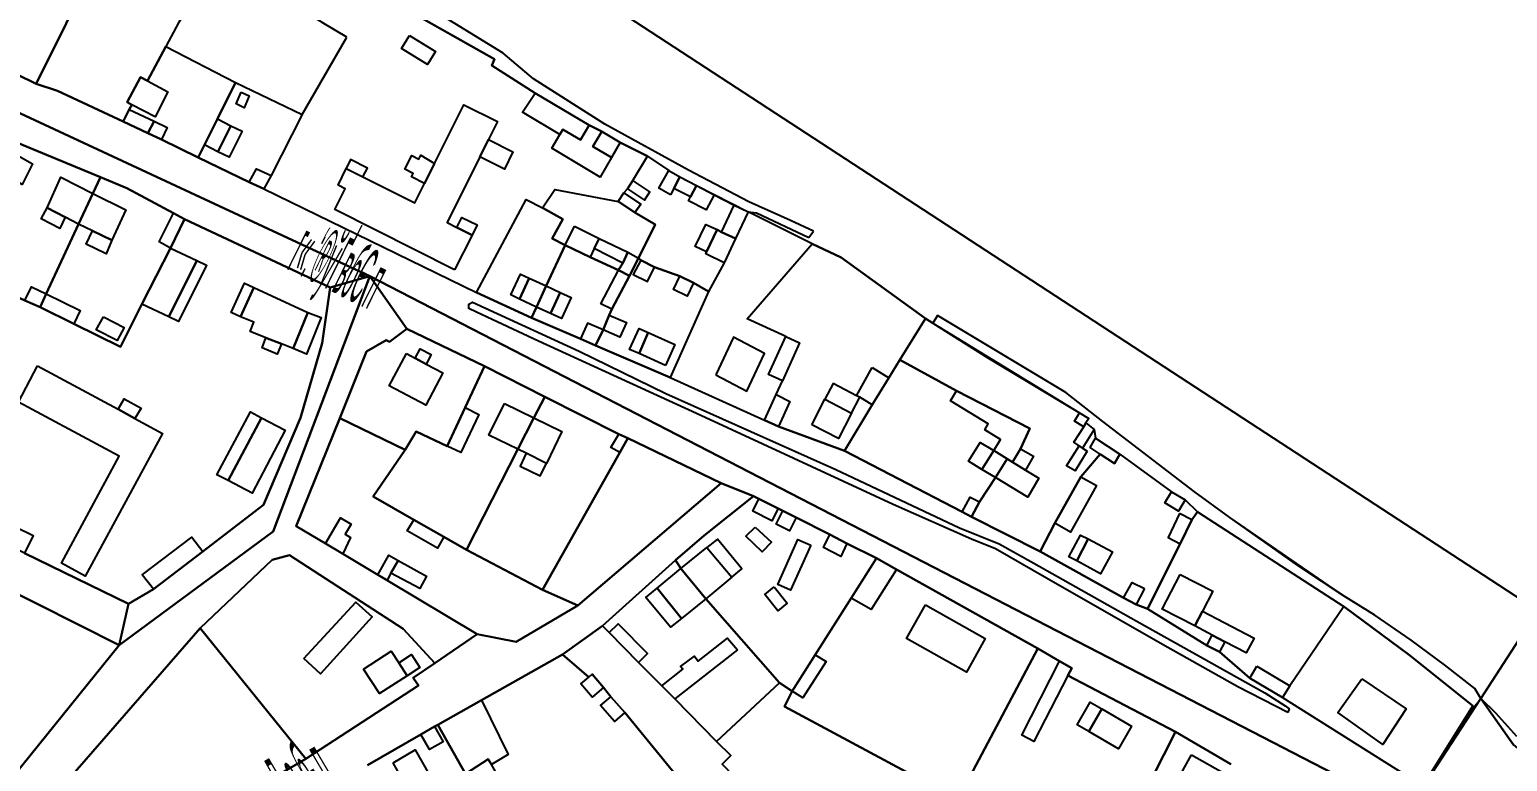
# Model space of a CAD drawing. Extents: x -0.0117 to 0.0179, y -0.0158 to 0.0121.
# Drawn here: x 0.003397 to 0.006922, y -0.001916 to -0.000169 of the extents above; entities that cross this region are included whole.
import ezdxf

# ---------------------------------------------------------------- set-up
doc = ezdxf.new("R2010")
doc.units = 0
doc.header["$MEASUREMENT"] = 0
doc.linetypes.add('DASHED', pattern=[0.75, 0.5, -0.25])
doc.linetypes.add('DOT', pattern=[1, 0, -1])
doc.layers.get('0').update_dxf_attribs({"linetype": 'CONTINUOUS'})

msp = doc.modelspace()

# ---------------------------------------------------------------- linework, layer by layer
at = {"color": 6, "linetype": 'DASHED'}
msp.add_lwpolyline([(-0.003943, 0.007065), (-0.003243, 0.004811), (-0.003352, 0.004702), (-0.00338, 0.004674), (-0.002416, 0.00374), (0.001068, 0.001797), (0.003394, 0.000796), (0.006995, -0.001555)], dxfattribs=at)
at = {"color": 7, "linetype": 'DOT'}
for points in [[(0.003394, 0.000796), (0.006995, -0.001555), (0.006859, -0.001765), (0.006845, -0.001741), (0.006772, -0.001685), (0.006693, -0.001626), (0.006606, -0.001566), (0.006533, -0.001521), (0.006425, -0.001449), (0.00626, -0.001333), (0.006175, -0.001271), (0.005957, -0.001104), (0.005869, -0.001035), (0.005563, -0.000851), (0.005552, -0.000869), (0.005534, -0.000858), (0.005333, -0.000713), (0.005264, -0.00068), (0.005111, -0.000604), (0.005131, -0.000606), (0.005256, -0.000665), (0.005267, -0.00065), (0.005212, -0.000624), (0.005113, -0.00058), (0.004969, -0.000504), (0.004769, -0.000394), (0.004599, -0.000286), (0.004527, -0.000225), (0.004331, -0.000105)], [(0.003385, -0.001418), (0.003633, -0.001539), (0.003611, -0.001638), (-0.000035, 0.0002)], [(-0.000035, 0.0002), (0.003611, -0.001638), (0.002995, -0.002398)], [(0.006683, -0.002035), (0.004209, -0.000757), (0.002697, -0.000054)], [(0.002697, -0.000054), (0.004209, -0.000757), (0.004114, -0.000784), (0.003767, -0.000621), (0.00374, -0.000607), (0.003629, -0.000547), (0.003566, -0.000521), (0.003321, -0.00042)], [(0.004218, -0.000076), (0.004506, -0.000239), (0.0045, -0.000254), (0.004603, -0.00032), (0.004732, -0.000397), (0.004762, -0.000412), (0.004806, -0.000438), (0.004871, -0.000471), (0.004922, -0.000505), (0.004948, -0.00052), (0.004988, -0.000541), (0.005111, -0.000604), (0.005131, -0.000606), (0.005256, -0.000665), (0.005267, -0.00065), (0.005212, -0.000624), (0.005113, -0.00058), (0.004969, -0.000504), (0.004769, -0.000394), (0.004599, -0.000286), (0.004527, -0.000225), (0.004331, -0.000105)], [(0.003193, -0.000191), (0.003413, -0.000298), (0.003464, -0.000315), (0.00362, -0.000388), (0.003679, -0.000416), (0.003712, -0.000431), (0.003799, -0.000474), (0.003921, -0.000533), (0.003956, -0.000549), (0.004463, -0.000796), (0.004594, -0.000857), (0.004711, -0.000907), (0.004747, -0.000923), (0.004925, -0.000999), (0.00515, -0.001101), (0.005184, -0.001116), (0.005341, -0.001174), (0.005622, -0.00132), (0.005644, -0.001332), (0.005808, -0.001414), (0.006007, -0.001525), (0.006037, -0.001541), (0.006064, -0.001551), (0.006205, -0.001639), (0.006236, -0.001654), (0.006308, -0.001717), (0.006386, -0.001763), (0.006721, -0.001974)], [(0.002995, -0.002398), (0.003611, -0.001638), (0.003978, -0.001367), (0.004209, -0.000757), (0.004297, -0.000883), (0.004256, -0.000914), (0.004248, -0.00091), (0.004201, -0.000937), (0.004137, -0.001096), (0.004033, -0.001354), (0.004103, -0.001395), (0.004144, -0.00142), (0.004228, -0.00147), (0.004249, -0.001483), (0.004465, -0.001612), (0.004364, -0.001681), (0.004288, -0.001599), (0.004017, -0.001423), (0.003976, -0.001434), (0.003804, -0.001597), (0.003404, -0.002057), (0.003399, -0.002064), (0.003344, -0.00213)], [(0.006263, -0.001922), (0.006131, -0.001845), (0.005874, -0.00171), (0.005883, -0.001693), (0.005854, -0.001676), (0.005802, -0.001646), (0.005465, -0.001457), (0.005417, -0.00143), (0.005347, -0.001395), (0.005306, -0.001374), (0.005226, -0.001333), (0.005194, -0.001317), (0.005183, -0.001312), (0.005137, -0.001289), (0.005124, -0.001282), (0.005047, -0.001251), (0.004824, -0.001144), (0.004803, -0.001134), (0.004626, -0.001045), (0.004482, -0.000972), (0.004297, -0.000883), (0.004209, -0.000757), (0.006683, -0.002035)], [(0.003892, -0.002005), (0.004056, -0.001909), (0.004325, -0.001734), (0.004312, -0.001716), (0.004364, -0.001681), (0.004465, -0.001612), (0.004558, -0.00163), (0.004705, -0.001543), (0.005047, -0.001251), (0.005124, -0.001282), (0.005006, -0.001376), (0.004938, -0.001435), (0.004764, -0.001592), (0.004668, -0.00166), (0.004475, -0.001769), (0.004371, -0.001828), (0.004363, -0.001832), (0.00433, -0.001851), (0.004203, -0.001924)], [(0.006937, -0.001876), (0.006859, -0.001765), (0.006995, -0.001555)], [(0.006945, -0.001856), (0.006895, -0.0018), (0.006859, -0.001765), (0.006995, -0.001555)], [(0.004938, -0.001947), (0.004817, -0.001799), (0.004784, -0.001761), (0.004766, -0.001739), (0.004739, -0.001707), (0.004731, -0.001714), (0.004668, -0.00166), (0.004764, -0.001592), (0.00478, -0.001608), (0.00485, -0.001679), (0.004905, -0.001735), (0.004936, -0.001766), (0.005036, -0.001868), (0.00507, -0.001901), (0.005049, -0.001922)]]:
    msp.add_lwpolyline(points, dxfattribs=at)
at = {"color": 7, "linetype": 'Continuous'}
for points in [[(0.00349, 0.000318), (0.003637, 0.000234), (0.003533, -0.000037), (0.003514, -0.000094), (0.003484, -0.000154), (0.003413, -0.000298), (0.003193, -0.000191), (0.003377, 0.000185), (0.00338, 0.000192), (0.003418, 0.000174), (0.003445, 0.000235)], [(0.00349, 0.000318), (0.003637, 0.000234), (0.003533, -0.000037), (0.003514, -0.000094), (0.003484, -0.000154), (0.003413, -0.000298), (0.003193, -0.000191), (0.003377, 0.000185), (0.00338, 0.000192), (0.003418, 0.000174), (0.003445, 0.000235)], [(0.00362, -0.000388), (0.003464, -0.000315), (0.003413, -0.000298), (0.003484, -0.000154), (0.003514, -0.000094), (0.003533, -0.000037), (0.003637, 0.000234), (0.003659, 0.000221), (0.003773, 0.000157), (0.003915, 0.00009), (0.003884, 0.000052), (0.003857, 0.00001), (0.003753, -0.000151), (0.003722, -0.000209), (0.003678, -0.000291), (0.003662, -0.000282), (0.00363, -0.000342), (0.003641, -0.000348), (0.003635, -0.000359)], [(0.00362, -0.000388), (0.003464, -0.000315), (0.003413, -0.000298), (0.003484, -0.000154), (0.003514, -0.000094), (0.003533, -0.000037), (0.003637, 0.000234), (0.003659, 0.000221), (0.003773, 0.000157), (0.003915, 0.00009), (0.003884, 0.000052), (0.003857, 0.00001), (0.003753, -0.000151), (0.003722, -0.000209), (0.003678, -0.000291), (0.003662, -0.000282), (0.00363, -0.000342), (0.003641, -0.000348), (0.003635, -0.000359)], [(0.004154, -0.000187), (0.004099, -0.000154), (0.004069, -0.000135), (0.004089, -0.000104), (0.004057, -0.000083), (0.004092, -0.000028), (0.003915, 0.00009), (0.003884, 0.000052), (0.003857, 0.00001), (0.003753, -0.000151), (0.003722, -0.000209), (0.003888, -0.000295), (0.004047, -0.000371)], [(0.004154, -0.000187), (0.004099, -0.000154), (0.004069, -0.000135), (0.004089, -0.000104), (0.004057, -0.000083), (0.004092, -0.000028), (0.003915, 0.00009), (0.003884, 0.000052), (0.003857, 0.00001), (0.003753, -0.000151), (0.003722, -0.000209), (0.003888, -0.000295), (0.004047, -0.000371)], [(0.00362, -0.000388), (0.003635, -0.000359), (0.003641, -0.000348), (0.00363, -0.000342), (0.003662, -0.000282), (0.003678, -0.000291), (0.003722, -0.000209), (0.003888, -0.000295), (0.003845, -0.000382), (0.003814, -0.000444), (0.003799, -0.000474), (0.003712, -0.000431), (0.003679, -0.000416)], [(0.00362, -0.000388), (0.003635, -0.000359), (0.003641, -0.000348), (0.00363, -0.000342), (0.003662, -0.000282), (0.003678, -0.000291), (0.003722, -0.000209), (0.003888, -0.000295), (0.003845, -0.000382), (0.003814, -0.000444), (0.003799, -0.000474), (0.003712, -0.000431), (0.003679, -0.000416)], [(0.004303, -0.000183), (0.004365, -0.000221), (0.004346, -0.000252), (0.004284, -0.000214)], [(0.00363, -0.000342), (0.003662, -0.000282), (0.003678, -0.000291), (0.003727, -0.000317), (0.003697, -0.000377), (0.003641, -0.000348)], [(0.003888, -0.000295), (0.004047, -0.000371), (0.003973, -0.000517), (0.003956, -0.000549), (0.003921, -0.000533), (0.003799, -0.000474), (0.003814, -0.000444), (0.003845, -0.000382)], [(0.003888, -0.000295), (0.004047, -0.000371), (0.003973, -0.000517), (0.003956, -0.000549), (0.003921, -0.000533), (0.003799, -0.000474), (0.003814, -0.000444), (0.003845, -0.000382)], [(0.003902, -0.000318), (0.003921, -0.000327), (0.003909, -0.000355), (0.00389, -0.000346)], [(0.004411, -0.000742), (0.004125, -0.000598), (0.00415, -0.000549), (0.004133, -0.00054), (0.004152, -0.0005), (0.004192, -0.00052), (0.004316, -0.000582), (0.004339, -0.000536), (0.004363, -0.000488), (0.004433, -0.000348), (0.004513, -0.000388), (0.004492, -0.000431), (0.004471, -0.000472), (0.004393, -0.000629), (0.004416, -0.000641), (0.004453, -0.000659)], [(0.004603, -0.00032), (0.004732, -0.000397), (0.004711, -0.000432), (0.004669, -0.000407), (0.004662, -0.000419), (0.004573, -0.000366)], [(0.003679, -0.000416), (0.00362, -0.000388), (0.003635, -0.000359), (0.003694, -0.000387)], [(0.003712, -0.000431), (0.003679, -0.000416), (0.003694, -0.000387), (0.003725, -0.000402)], [(0.003845, -0.000382), (0.003877, -0.000398), (0.003846, -0.00046), (0.003814, -0.000444)], [(0.003321, -0.00042), (0.003566, -0.000521), (0.003548, -0.00056), (0.003514, -0.000633), (0.003437, -0.000799), (0.003422, -0.000831), (0.003386, -0.000815), (0.003318, -0.000784), (0.003281, -0.000767), (0.003262, -0.000758), (0.003191, -0.000726), (0.003204, -0.000695), (0.003221, -0.000655), (0.00323, -0.000635), (0.003243, -0.000603)], [(0.003321, -0.00042), (0.003566, -0.000521), (0.003548, -0.00056), (0.003514, -0.000633), (0.003437, -0.000799), (0.003422, -0.000831), (0.003386, -0.000815), (0.003318, -0.000784), (0.003281, -0.000767), (0.003262, -0.000758), (0.003191, -0.000726), (0.003204, -0.000695), (0.003221, -0.000655), (0.00323, -0.000635), (0.003243, -0.000603)], [(0.003846, -0.00046), (0.003877, -0.000398), (0.003904, -0.000411), (0.003873, -0.000473)], [(0.004732, -0.000397), (0.004762, -0.000412), (0.004741, -0.000448), (0.004785, -0.000474), (0.004758, -0.000521), (0.004643, -0.000452), (0.004662, -0.000419), (0.004669, -0.000407), (0.004711, -0.000432)], [(0.004762, -0.000412), (0.004806, -0.000438), (0.004785, -0.000474), (0.004741, -0.000448)], [(0.004471, -0.000472), (0.004492, -0.000431), (0.00455, -0.00046), (0.00453, -0.000502)], [(0.003369, -0.000469), (0.003404, -0.000489), (0.003379, -0.000538), (0.003344, -0.000518)], [(0.004152, -0.0005), (0.004192, -0.00052), (0.004203, -0.000499), (0.004163, -0.000479)], [(0.004363, -0.000488), (0.004339, -0.000536), (0.004308, -0.00052), (0.004312, -0.000512), (0.004292, -0.000502), (0.004309, -0.000469), (0.004326, -0.000478), (0.00433, -0.000468)], [(0.005017, -0.000794), (0.004981, -0.000773), (0.004948, -0.000757), (0.004888, -0.000736), (0.004855, -0.000719), (0.00485, -0.000714), (0.004889, -0.000634), (0.004841, -0.000605), (0.004855, -0.000585), (0.004815, -0.000558), (0.004823, -0.000549), (0.004836, -0.000529), (0.004871, -0.000471), (0.004922, -0.000505), (0.004948, -0.00052), (0.004988, -0.000541), (0.00503, -0.000563), (0.005078, -0.000588), (0.005111, -0.000604), (0.005081, -0.000667), (0.005054, -0.000725)], [(0.005017, -0.000794), (0.004981, -0.000773), (0.004948, -0.000757), (0.004888, -0.000736), (0.004855, -0.000719), (0.00485, -0.000714), (0.004889, -0.000634), (0.004841, -0.000605), (0.004855, -0.000585), (0.004815, -0.000558), (0.004823, -0.000549), (0.004836, -0.000529), (0.004871, -0.000471), (0.004922, -0.000505), (0.004948, -0.00052), (0.004988, -0.000541), (0.00503, -0.000563), (0.005078, -0.000588), (0.005111, -0.000604), (0.005081, -0.000667), (0.005054, -0.000725)], [(0.003566, -0.000521), (0.003629, -0.000547), (0.00374, -0.000607), (0.003767, -0.000621), (0.003733, -0.00069), (0.003665, -0.000824), (0.003614, -0.000926), (0.003503, -0.000871), (0.003422, -0.000831), (0.003437, -0.000799), (0.003514, -0.000633), (0.003548, -0.00056)], [(0.003566, -0.000521), (0.003629, -0.000547), (0.00374, -0.000607), (0.003767, -0.000621), (0.003733, -0.00069), (0.003665, -0.000824), (0.003614, -0.000926), (0.003503, -0.000871), (0.003422, -0.000831), (0.003437, -0.000799), (0.003514, -0.000633), (0.003548, -0.00056)], [(0.003548, -0.00056), (0.003514, -0.000633), (0.003482, -0.000616), (0.003439, -0.000594), (0.003472, -0.000521)], [(0.003973, -0.000517), (0.003956, -0.000549), (0.003921, -0.000533), (0.003938, -0.000501)], [(0.004926, -0.000563), (0.004898, -0.000547), (0.004922, -0.000505), (0.004948, -0.00052), (0.004934, -0.000548)], [(0.004988, -0.000541), (0.004974, -0.000568), (0.004934, -0.000548), (0.004948, -0.00052)], [(0.003514, -0.000633), (0.003548, -0.00056), (0.003627, -0.000599), (0.003593, -0.000671), (0.003547, -0.000649)], [(0.004734, -0.000712), (0.004675, -0.000683), (0.004644, -0.000667), (0.004669, -0.000621), (0.004621, -0.000594), (0.00465, -0.00055), (0.004801, -0.000579), (0.004815, -0.000558), (0.004855, -0.000585), (0.004841, -0.000605), (0.004889, -0.000634), (0.00485, -0.000714), (0.004828, -0.000756), (0.004802, -0.000743)], [(0.004734, -0.000712), (0.004675, -0.000683), (0.004644, -0.000667), (0.004669, -0.000621), (0.004621, -0.000594), (0.00465, -0.00055), (0.004801, -0.000579), (0.004815, -0.000558), (0.004855, -0.000585), (0.004841, -0.000605), (0.004889, -0.000634), (0.00485, -0.000714), (0.004828, -0.000756), (0.004802, -0.000743)], [(0.004815, -0.000558), (0.004855, -0.000585), (0.004841, -0.000605), (0.004801, -0.000579)], [(0.004823, -0.000549), (0.004864, -0.000576), (0.004877, -0.000556), (0.004836, -0.000529)], [(0.004988, -0.000541), (0.00503, -0.000563), (0.005011, -0.000599), (0.004969, -0.000577), (0.004974, -0.000568)], [(0.003439, -0.000594), (0.003482, -0.000616), (0.003469, -0.000643), (0.003425, -0.00062)], [(0.004463, -0.000796), (0.004582, -0.000574), (0.004621, -0.000594), (0.004669, -0.000621), (0.004644, -0.000667), (0.004675, -0.000683), (0.004629, -0.00078), (0.004606, -0.000831), (0.004594, -0.000857)], [(0.004463, -0.000796), (0.004582, -0.000574), (0.004621, -0.000594), (0.004669, -0.000621), (0.004644, -0.000667), (0.004675, -0.000683), (0.004629, -0.00078), (0.004606, -0.000831), (0.004594, -0.000857)], [(0.005081, -0.000667), (0.005048, -0.000652), (0.005078, -0.000588), (0.005111, -0.000604)], [(0.003767, -0.000621), (0.004114, -0.000784), (0.004095, -0.000917), (0.004043, -0.001095), (0.003955, -0.001303), (0.00381, -0.001414), (0.003693, -0.001504), (0.003633, -0.001539), (0.003385, -0.001418), (0.003162, -0.001308), (0.00283, -0.001145), (0.002925, -0.000953), (0.003002, -0.000796), (0.003065, -0.000667), (0.003191, -0.000726), (0.003262, -0.000758), (0.003281, -0.000767), (0.003318, -0.000784), (0.003386, -0.000815), (0.003422, -0.000831), (0.003503, -0.000871), (0.003614, -0.000926), (0.003665, -0.000824), (0.003733, -0.00069)], [(0.003767, -0.000621), (0.004114, -0.000784), (0.004095, -0.000917), (0.004043, -0.001095), (0.003955, -0.001303), (0.00381, -0.001414), (0.003693, -0.001504), (0.003633, -0.001539), (0.003385, -0.001418), (0.003162, -0.001308), (0.00283, -0.001145), (0.002925, -0.000953), (0.003002, -0.000796), (0.003065, -0.000667), (0.003191, -0.000726), (0.003262, -0.000758), (0.003281, -0.000767), (0.003318, -0.000784), (0.003386, -0.000815), (0.003422, -0.000831), (0.003503, -0.000871), (0.003614, -0.000926), (0.003665, -0.000824), (0.003733, -0.00069)], [(0.00374, -0.000607), (0.003767, -0.000621), (0.003733, -0.00069), (0.003706, -0.000675)], [(0.004453, -0.000659), (0.004416, -0.000641), (0.004428, -0.000617), (0.004465, -0.000635)], [(0.004925, -0.000999), (0.00515, -0.001101), (0.005178, -0.00104), (0.005193, -0.001007), (0.00516, -0.000992), (0.005201, -0.000901), (0.005109, -0.000859), (0.005264, -0.00068), (0.005111, -0.000604), (0.005081, -0.000667), (0.005054, -0.000725), (0.005017, -0.000794)], [(0.004925, -0.000999), (0.00515, -0.001101), (0.005178, -0.00104), (0.005193, -0.001007), (0.00516, -0.000992), (0.005201, -0.000901), (0.005109, -0.000859), (0.005264, -0.00068), (0.005111, -0.000604), (0.005081, -0.000667), (0.005054, -0.000725), (0.005017, -0.000794)], [(0.005037, -0.000646), (0.005012, -0.000699), (0.004985, -0.000686), (0.00501, -0.000634)], [(0.003547, -0.000649), (0.003593, -0.000671), (0.00358, -0.000704), (0.003532, -0.000681)], [(0.004697, -0.000638), (0.004756, -0.000667), (0.004744, -0.000691), (0.004734, -0.000712), (0.004675, -0.000683)], [(0.004756, -0.000667), (0.004824, -0.0007), (0.004812, -0.000726), (0.004744, -0.000691)], [(0.005081, -0.000667), (0.005054, -0.000725), (0.00501, -0.000704), (0.005012, -0.000699), (0.005037, -0.000646), (0.005048, -0.000652)], [(0.003665, -0.000824), (0.003733, -0.00069), (0.003796, -0.00072), (0.003729, -0.000854)], [(0.004675, -0.000683), (0.004734, -0.000712), (0.004802, -0.000743), (0.004828, -0.000756), (0.004786, -0.000836), (0.00478, -0.00085), (0.004765, -0.000885), (0.004747, -0.000923), (0.004711, -0.000907), (0.004594, -0.000857), (0.004606, -0.000831), (0.004629, -0.00078)], [(0.004675, -0.000683), (0.004734, -0.000712), (0.004802, -0.000743), (0.004828, -0.000756), (0.004786, -0.000836), (0.00478, -0.00085), (0.004765, -0.000885), (0.004747, -0.000923), (0.004711, -0.000907), (0.004594, -0.000857), (0.004606, -0.000831), (0.004629, -0.00078)], [(0.004824, -0.0007), (0.00485, -0.000714), (0.004828, -0.000756), (0.004802, -0.000743), (0.004812, -0.000726)], [(0.005341, -0.001174), (0.005184, -0.001116), (0.00515, -0.001101), (0.005178, -0.00104), (0.005193, -0.001007), (0.00516, -0.000992), (0.005201, -0.000901), (0.005109, -0.000859), (0.005264, -0.00068), (0.005333, -0.000713), (0.005534, -0.000858), (0.005473, -0.000957), (0.005447, -0.001), (0.005407, -0.001064)], [(0.005341, -0.001174), (0.005184, -0.001116), (0.00515, -0.001101), (0.005178, -0.00104), (0.005193, -0.001007), (0.00516, -0.000992), (0.005201, -0.000901), (0.005109, -0.000859), (0.005264, -0.00068), (0.005333, -0.000713), (0.005534, -0.000858), (0.005473, -0.000957), (0.005447, -0.001), (0.005407, -0.001064)], [(0.003729, -0.000854), (0.003796, -0.00072), (0.003819, -0.000731), (0.003752, -0.000865)], [(0.00485, -0.000714), (0.004855, -0.000719), (0.004888, -0.000736), (0.004948, -0.000757), (0.004981, -0.000773), (0.005017, -0.000794), (0.004925, -0.000999), (0.004747, -0.000923), (0.004765, -0.000885), (0.00478, -0.00085), (0.004786, -0.000836), (0.004828, -0.000756)], [(0.00485, -0.000714), (0.004855, -0.000719), (0.004888, -0.000736), (0.004948, -0.000757), (0.004981, -0.000773), (0.005017, -0.000794), (0.004925, -0.000999), (0.004747, -0.000923), (0.004765, -0.000885), (0.00478, -0.00085), (0.004786, -0.000836), (0.004828, -0.000756)], [(0.004855, -0.000719), (0.004837, -0.000753), (0.004871, -0.00077), (0.004888, -0.000736)], [(0.003932, -0.000784), (0.0039, -0.000854), (0.003878, -0.000844), (0.00391, -0.000774)], [(0.004589, -0.000762), (0.004566, -0.000812), (0.004545, -0.000802), (0.004568, -0.000752)], [(0.004589, -0.000762), (0.004629, -0.00078), (0.004606, -0.000831), (0.004566, -0.000812)], [(0.004802, -0.000743), (0.004828, -0.000756), (0.004786, -0.000836), (0.00476, -0.000823)], [(0.004948, -0.000757), (0.004981, -0.000773), (0.004966, -0.000805), (0.004933, -0.000789)], [(0.003437, -0.000799), (0.003422, -0.000831), (0.003386, -0.000815), (0.003402, -0.000783)], [(0.003503, -0.000871), (0.003422, -0.000831), (0.003437, -0.000799), (0.003518, -0.000839)], [(0.003932, -0.000784), (0.004061, -0.000844), (0.004026, -0.00093), (0.003998, -0.000919), (0.003961, -0.000904), (0.003923, -0.000889), (0.003932, -0.000867), (0.0039, -0.000854)], [(0.004629, -0.00078), (0.004663, -0.000796), (0.00464, -0.000846), (0.004606, -0.000831)], [(0.00464, -0.000846), (0.004663, -0.000796), (0.004689, -0.000808), (0.004666, -0.000858)], [(0.004026, -0.00093), (0.004061, -0.000844), (0.004093, -0.000856), (0.004058, -0.000943)], [(0.006399, -0.001799), (0.006279, -0.001737), (0.0061, -0.001636), (0.005823, -0.001478), (0.005701, -0.001408), (0.005644, -0.001385), (0.005457, -0.001302), (0.00522, -0.001192), (0.004988, -0.001085), (0.004611, -0.000912), (0.004463, -0.000843), (0.004445, -0.000834), (0.004445, -0.000824), (0.004454, -0.000819), (0.004483, -0.000833), (0.004708, -0.000936), (0.004915, -0.001037), (0.00532, -0.001219), (0.005615, -0.001358), (0.00571, -0.001396), (0.005793, -0.001442), (0.006037, -0.00158), (0.006344, -0.001752), (0.006392, -0.001783), (0.006402, -0.00179)], [(0.003573, -0.000854), (0.003623, -0.00088), (0.003606, -0.000911), (0.003556, -0.000885)], [(0.004711, -0.000907), (0.004747, -0.000923), (0.004765, -0.000885), (0.004728, -0.000869)], [(0.004765, -0.000885), (0.00478, -0.00085), (0.004821, -0.000868), (0.004805, -0.000903)], [(0.005644, -0.001332), (0.005663, -0.001296), (0.005701, -0.001238), (0.005729, -0.001193), (0.005742, -0.001201), (0.005761, -0.001169), (0.005783, -0.001121), (0.005608, -0.001031), (0.005473, -0.000957), (0.005534, -0.000858), (0.005552, -0.000869), (0.005683, -0.000952), (0.005902, -0.001083), (0.005924, -0.001097), (0.005917, -0.001107), (0.005937, -0.001123), (0.00594, -0.001144), (0.005998, -0.001182), (0.005985, -0.001204), (0.005951, -0.001182), (0.005905, -0.001236), (0.005843, -0.001347), (0.005808, -0.001414)], [(0.005644, -0.001332), (0.005663, -0.001296), (0.005701, -0.001238), (0.005729, -0.001193), (0.005742, -0.001201), (0.005761, -0.001169), (0.005783, -0.001121), (0.005608, -0.001031), (0.005473, -0.000957), (0.005534, -0.000858), (0.005552, -0.000869), (0.005683, -0.000952), (0.005902, -0.001083), (0.005924, -0.001097), (0.005917, -0.001107), (0.005937, -0.001123), (0.00594, -0.001144), (0.005998, -0.001182), (0.005985, -0.001204), (0.005951, -0.001182), (0.005905, -0.001236), (0.005843, -0.001347), (0.005808, -0.001414)], [(0.003961, -0.000904), (0.003998, -0.000919), (0.003988, -0.000943), (0.003952, -0.000928)], [(0.004297, -0.000883), (0.004482, -0.000972), (0.004436, -0.001071), (0.004393, -0.001163), (0.004319, -0.001128), (0.004293, -0.001172), (0.004137, -0.001096), (0.004201, -0.000937), (0.004248, -0.00091), (0.004256, -0.000914)], [(0.004297, -0.000883), (0.004482, -0.000972), (0.004436, -0.001071), (0.004393, -0.001163), (0.004319, -0.001128), (0.004293, -0.001172), (0.004137, -0.001096), (0.004201, -0.000937), (0.004248, -0.00091), (0.004256, -0.000914)], [(0.004873, -0.000892), (0.004851, -0.000942), (0.004828, -0.000932), (0.004851, -0.000882)], [(0.004914, -0.00097), (0.004851, -0.000942), (0.004873, -0.000892), (0.004936, -0.00092)], [(0.005034, -0.000993), (0.005108, -0.001032), (0.00515, -0.000942), (0.005076, -0.000903)], [(0.005193, -0.001007), (0.00516, -0.000992), (0.005201, -0.000901), (0.005234, -0.000916)], [(0.004296, -0.000942), (0.004317, -0.000953), (0.004343, -0.000967), (0.004383, -0.000988), (0.004342, -0.001065), (0.004255, -0.001019)], [(0.004343, -0.000967), (0.004317, -0.000953), (0.004329, -0.000931), (0.004355, -0.000944)], [(0.003416, -0.000971), (0.003608, -0.001075), (0.003648, -0.001097), (0.003714, -0.001133), (0.00353, -0.001473), (0.003473, -0.001442), (0.003611, -0.001187), (0.003371, -0.001058)], [(0.004482, -0.000972), (0.004626, -0.001045), (0.0046, -0.001095), (0.004562, -0.00117), (0.004439, -0.00141), (0.004385, -0.001379), (0.004314, -0.001339), (0.004217, -0.001283), (0.004293, -0.001172), (0.004319, -0.001128), (0.004393, -0.001163), (0.004436, -0.001071)], [(0.004482, -0.000972), (0.004626, -0.001045), (0.0046, -0.001095), (0.004562, -0.00117), (0.004439, -0.00141), (0.004385, -0.001379), (0.004314, -0.001339), (0.004217, -0.001283), (0.004293, -0.001172), (0.004319, -0.001128), (0.004393, -0.001163), (0.004436, -0.001071)], [(0.005341, -0.001174), (0.005407, -0.001064), (0.005447, -0.001), (0.005473, -0.000957), (0.005608, -0.001031), (0.005783, -0.001121), (0.005761, -0.001169), (0.005742, -0.001201), (0.005729, -0.001193), (0.005701, -0.001238), (0.005663, -0.001296), (0.005644, -0.001332), (0.005622, -0.00132)], [(0.005341, -0.001174), (0.005407, -0.001064), (0.005447, -0.001), (0.005473, -0.000957), (0.005608, -0.001031), (0.005783, -0.001121), (0.005761, -0.001169), (0.005742, -0.001201), (0.005729, -0.001193), (0.005701, -0.001238), (0.005663, -0.001296), (0.005644, -0.001332), (0.005622, -0.00132)], [(0.005407, -0.000975), (0.005447, -0.001), (0.005407, -0.001064), (0.005378, -0.001046), (0.00537, -0.001043)], [(0.005294, -0.001051), (0.005358, -0.001084), (0.005378, -0.001046), (0.00537, -0.001043), (0.005314, -0.001013)], [(0.003648, -0.001097), (0.003608, -0.001075), (0.003623, -0.00105), (0.003663, -0.001072)], [(0.004626, -0.001045), (0.004803, -0.001134), (0.004824, -0.001144), (0.004805, -0.001178), (0.004621, -0.001506), (0.004439, -0.00141), (0.004562, -0.00117), (0.0046, -0.001095)], [(0.004626, -0.001045), (0.004803, -0.001134), (0.004824, -0.001144), (0.004805, -0.001178), (0.004621, -0.001506), (0.004439, -0.00141), (0.004562, -0.00117), (0.0046, -0.001095)], [(0.00515, -0.001101), (0.005178, -0.00104), (0.005211, -0.001056), (0.005184, -0.001116)], [(0.005263, -0.001112), (0.005294, -0.001051), (0.005358, -0.001084), (0.005327, -0.001145)], [(0.005608, -0.001031), (0.005783, -0.001121), (0.005761, -0.001169), (0.005742, -0.001201), (0.005729, -0.001193), (0.005697, -0.001173), (0.005713, -0.001147), (0.005676, -0.001124), (0.005684, -0.00111), (0.005594, -0.001055)], [(0.00395, -0.001095), (0.003871, -0.001245), (0.003844, -0.001231), (0.003924, -0.001081)], [(0.004393, -0.001163), (0.004436, -0.001071), (0.004469, -0.001087), (0.004426, -0.001178)], [(0.00453, -0.001061), (0.0046, -0.001095), (0.004562, -0.00117), (0.004493, -0.001137)], [(0.005902, -0.001083), (0.005924, -0.001097), (0.005917, -0.001107), (0.005912, -0.001117), (0.00589, -0.001103)], [(0.003871, -0.001245), (0.00395, -0.001095), (0.004007, -0.001125), (0.003928, -0.001275)], [(0.004137, -0.001096), (0.004293, -0.001172), (0.004217, -0.001283), (0.004314, -0.001339), (0.004385, -0.001379), (0.004439, -0.00141), (0.004621, -0.001506), (0.004705, -0.001543), (0.004558, -0.00163), (0.004465, -0.001612), (0.004249, -0.001483), (0.004228, -0.00147), (0.004144, -0.00142), (0.004103, -0.001395), (0.004033, -0.001354)], [(0.004137, -0.001096), (0.004293, -0.001172), (0.004217, -0.001283), (0.004314, -0.001339), (0.004385, -0.001379), (0.004439, -0.00141), (0.004621, -0.001506), (0.004705, -0.001543), (0.004558, -0.00163), (0.004465, -0.001612), (0.004249, -0.001483), (0.004228, -0.00147), (0.004144, -0.00142), (0.004103, -0.001395), (0.004033, -0.001354)], [(0.0046, -0.001095), (0.004667, -0.001128), (0.00463, -0.001204), (0.004582, -0.00118), (0.004562, -0.00117)], [(0.005917, -0.001107), (0.005937, -0.001123), (0.005909, -0.001168), (0.005901, -0.001162), (0.005888, -0.001153), (0.005912, -0.001117)], [(0.004824, -0.001144), (0.005047, -0.001251), (0.004705, -0.001543), (0.004621, -0.001506), (0.004805, -0.001178)], [(0.004824, -0.001144), (0.005047, -0.001251), (0.004705, -0.001543), (0.004621, -0.001506), (0.004805, -0.001178)], [(0.004824, -0.001144), (0.004805, -0.001178), (0.004784, -0.001166), (0.004803, -0.001134)], [(0.005697, -0.001173), (0.005669, -0.001219), (0.005637, -0.001199), (0.005665, -0.001154)], [(0.00592, -0.001175), (0.005891, -0.001222), (0.005871, -0.00121), (0.005901, -0.001162), (0.005909, -0.001168)], [(0.005985, -0.001204), (0.005951, -0.001182), (0.005927, -0.001166), (0.00594, -0.001144), (0.005998, -0.001182)], [(0.00463, -0.001204), (0.004582, -0.00118), (0.004567, -0.001211), (0.004615, -0.001234)], [(0.005697, -0.001173), (0.005729, -0.001193), (0.005701, -0.001238), (0.005669, -0.001219)], [(0.005701, -0.001238), (0.005729, -0.001193), (0.005742, -0.001201), (0.005773, -0.00122), (0.005805, -0.001239), (0.005778, -0.001285)], [(0.005773, -0.00122), (0.005742, -0.001201), (0.005761, -0.001169), (0.005792, -0.001187)], [(0.006064, -0.001551), (0.006037, -0.001541), (0.006007, -0.001525), (0.005808, -0.001414), (0.005843, -0.001347), (0.005905, -0.001236), (0.005951, -0.001182), (0.005985, -0.001204), (0.005998, -0.001182), (0.006121, -0.001272), (0.006154, -0.001291), (0.006183, -0.00132), (0.00617, -0.001339), (0.006142, -0.001396)], [(0.006064, -0.001551), (0.006037, -0.001541), (0.006007, -0.001525), (0.005808, -0.001414), (0.005843, -0.001347), (0.005905, -0.001236), (0.005951, -0.001182), (0.005985, -0.001204), (0.005998, -0.001182), (0.006121, -0.001272), (0.006154, -0.001291), (0.006183, -0.00132), (0.00617, -0.001339), (0.006142, -0.001396)], [(0.003385, -0.001418), (0.003162, -0.001308), (0.003183, -0.001267), (0.003406, -0.001376)], [(0.005843, -0.001347), (0.005905, -0.001236), (0.005942, -0.001257), (0.00588, -0.001368)], [(0.004938, -0.001435), (0.005006, -0.001376), (0.005124, -0.001282), (0.005137, -0.001289), (0.005183, -0.001312), (0.005194, -0.001317), (0.005226, -0.001333), (0.005306, -0.001374), (0.005347, -0.001395), (0.005417, -0.00143), (0.005357, -0.001526), (0.005271, -0.001661), (0.005216, -0.001748), (0.005186, -0.001728), (0.00501, -0.001527), (0.004951, -0.001455)], [(0.004938, -0.001435), (0.005006, -0.001376), (0.005124, -0.001282), (0.005137, -0.001289), (0.005183, -0.001312), (0.005194, -0.001317), (0.005226, -0.001333), (0.005306, -0.001374), (0.005347, -0.001395), (0.005417, -0.00143), (0.005357, -0.001526), (0.005271, -0.001661), (0.005216, -0.001748), (0.005186, -0.001728), (0.00501, -0.001527), (0.004951, -0.001455)], [(0.005137, -0.001289), (0.005183, -0.001312), (0.005168, -0.001341), (0.005122, -0.001318)], [(0.005663, -0.001296), (0.005644, -0.001332), (0.005622, -0.00132), (0.005641, -0.001285)], [(0.006121, -0.001272), (0.006154, -0.001291), (0.006138, -0.001318), (0.006105, -0.001298)], [(0.004144, -0.00142), (0.004103, -0.001395), (0.004139, -0.001334), (0.004164, -0.001349), (0.00415, -0.001373), (0.004163, -0.001381)], [(0.004314, -0.001339), (0.004385, -0.001379), (0.00437, -0.001406), (0.004298, -0.001365)], [(0.005194, -0.001317), (0.005226, -0.001333), (0.00521, -0.001365), (0.005178, -0.001349)], [(0.006386, -0.001763), (0.006308, -0.001717), (0.006236, -0.001654), (0.006205, -0.001639), (0.006064, -0.001551), (0.006142, -0.001396), (0.00617, -0.001339), (0.006183, -0.00132), (0.006532, -0.001546), (0.006403, -0.001735)], [(0.006386, -0.001763), (0.006308, -0.001717), (0.006236, -0.001654), (0.006205, -0.001639), (0.006064, -0.001551), (0.006142, -0.001396), (0.00617, -0.001339), (0.006183, -0.00132), (0.006532, -0.001546), (0.006403, -0.001735)], [(0.00614, -0.001324), (0.006113, -0.001381), (0.006142, -0.001396), (0.00617, -0.001339)], [(0.005128, -0.001356), (0.005167, -0.001392), (0.005145, -0.001415), (0.005106, -0.001378)], [(0.005306, -0.001374), (0.005347, -0.001395), (0.005332, -0.001426), (0.005291, -0.001405)], [(0.00381, -0.001414), (0.003693, -0.001504), (0.003666, -0.00147), (0.003784, -0.00138)], [(0.004951, -0.001455), (0.005013, -0.001405), (0.005072, -0.001476), (0.00501, -0.001527)], [(0.005013, -0.001405), (0.005072, -0.001476), (0.005096, -0.001456), (0.005038, -0.001385)], [(0.005261, -0.001399), (0.005212, -0.001507), (0.005182, -0.001493), (0.00523, -0.001386)], [(0.005922, -0.001384), (0.005895, -0.001437), (0.005876, -0.001427), (0.005904, -0.001375)], [(0.005922, -0.001384), (0.00598, -0.001415), (0.005952, -0.001468), (0.005895, -0.001437)], [(0.003804, -0.001597), (0.003976, -0.001434), (0.004017, -0.001423), (0.004288, -0.001599), (0.004364, -0.001681), (0.004312, -0.001716), (0.004325, -0.001734), (0.004056, -0.001909)], [(0.003804, -0.001597), (0.003976, -0.001434), (0.004017, -0.001423), (0.004288, -0.001599), (0.004364, -0.001681), (0.004312, -0.001716), (0.004325, -0.001734), (0.004056, -0.001909)], [(0.004276, -0.001436), (0.004259, -0.001466), (0.00425, -0.001483), (0.004228, -0.00147), (0.004254, -0.001423)], [(0.004276, -0.001436), (0.004344, -0.001473), (0.004328, -0.001503), (0.004259, -0.001466)], [(0.004764, -0.001592), (0.004938, -0.001435), (0.004951, -0.001455), (0.00501, -0.001527), (0.005186, -0.001728), (0.005036, -0.001868), (0.004936, -0.001766), (0.004905, -0.001735), (0.00485, -0.001679), (0.00478, -0.001608)], [(0.004764, -0.001592), (0.004938, -0.001435), (0.004951, -0.001455), (0.00501, -0.001527), (0.005186, -0.001728), (0.005036, -0.001868), (0.004936, -0.001766), (0.004905, -0.001735), (0.00485, -0.001679), (0.00478, -0.001608)], [(0.005417, -0.00143), (0.005465, -0.001457), (0.005802, -0.001646), (0.005641, -0.001951), (0.005631, -0.001971), (0.005612, -0.002007), (0.005564, -0.001981), (0.005198, -0.001784), (0.005216, -0.001748), (0.005271, -0.001661), (0.005357, -0.001526)], [(0.005417, -0.00143), (0.005465, -0.001457), (0.005802, -0.001646), (0.005641, -0.001951), (0.005631, -0.001971), (0.005612, -0.002007), (0.005564, -0.001981), (0.005198, -0.001784), (0.005216, -0.001748), (0.005271, -0.001661), (0.005357, -0.001526)], [(0.005357, -0.001526), (0.005417, -0.00143), (0.005465, -0.001457), (0.005405, -0.001553)], [(0.004894, -0.001502), (0.004951, -0.001455), (0.00501, -0.001527), (0.004952, -0.001574)], [(0.006142, -0.001469), (0.00622, -0.001509), (0.006195, -0.001557), (0.006177, -0.001592), (0.006099, -0.001552)], [(0.004894, -0.001502), (0.004952, -0.001574), (0.004926, -0.001595), (0.004867, -0.001524)], [(0.005173, -0.001499), (0.005204, -0.001538), (0.005182, -0.001556), (0.005151, -0.001517)], [(0.006057, -0.001503), (0.006037, -0.001541), (0.006007, -0.001525), (0.006027, -0.001488)], [(0.004051, -0.00167), (0.004175, -0.001535), (0.004214, -0.00157), (0.004091, -0.001706)], [(0.005534, -0.001542), (0.005677, -0.001622), (0.005632, -0.001702), (0.005489, -0.001622)], [(0.006386, -0.001763), (0.006721, -0.001974), (0.00684, -0.001783), (0.006689, -0.001662), (0.006532, -0.001546), (0.006403, -0.001735)], [(0.006386, -0.001763), (0.006721, -0.001974), (0.00684, -0.001783), (0.006689, -0.001662), (0.006532, -0.001546), (0.006403, -0.001735)], [(0.006177, -0.001592), (0.006195, -0.001557), (0.006318, -0.001621), (0.006299, -0.001656), (0.006248, -0.00163), (0.006218, -0.001614)], [(0.003404, -0.002057), (0.003804, -0.001597), (0.004056, -0.001909), (0.003892, -0.002005), (0.003858, -0.002028), (0.003824, -0.002054), (0.003573, -0.002275)], [(0.003404, -0.002057), (0.003804, -0.001597), (0.004056, -0.001909), (0.003892, -0.002005), (0.003858, -0.002028), (0.003824, -0.002054), (0.003573, -0.002275)], [(0.00485, -0.001679), (0.00478, -0.001608), (0.004801, -0.001587), (0.004871, -0.001658)], [(0.005086, -0.001649), (0.004936, -0.001766), (0.004905, -0.001735), (0.004955, -0.001695), (0.00495, -0.001689), (0.004983, -0.001664), (0.004992, -0.001676), (0.005062, -0.001621)], [(0.006218, -0.001614), (0.006248, -0.00163), (0.006236, -0.001654), (0.006205, -0.001639)], [(0.004194, -0.001695), (0.00426, -0.001652), (0.004278, -0.00168), (0.004298, -0.001711), (0.004232, -0.001753)], [(0.005802, -0.001646), (0.005854, -0.001676), (0.005883, -0.001693), (0.005874, -0.00171), (0.006131, -0.001845), (0.006046, -0.002011), (0.006011, -0.002012), (0.005986, -0.001999), (0.005983, -0.002005), (0.005931, -0.0021), (0.005899, -0.002083), (0.005872, -0.0021), (0.005641, -0.001951)], [(0.005802, -0.001646), (0.005854, -0.001676), (0.005883, -0.001693), (0.005874, -0.00171), (0.006131, -0.001845), (0.006046, -0.002011), (0.006011, -0.002012), (0.005986, -0.001999), (0.005983, -0.002005), (0.005931, -0.0021), (0.005899, -0.002083), (0.005872, -0.0021), (0.005641, -0.001951)], [(0.004298, -0.001711), (0.004278, -0.00168), (0.004308, -0.00166), (0.004328, -0.001691)], [(0.004668, -0.00166), (0.004731, -0.001714), (0.004739, -0.001707), (0.004766, -0.001739), (0.004784, -0.001761), (0.004817, -0.001799), (0.004938, -0.001947), (0.004663, -0.002191), (0.004582, -0.002088), (0.004587, -0.002084), (0.004565, -0.002049), (0.004538, -0.002008), (0.004545, -0.002003), (0.004499, -0.001923), (0.004491, -0.00191), (0.004437, -0.001945), (0.004371, -0.001828), (0.004475, -0.001769)], [(0.004668, -0.00166), (0.004731, -0.001714), (0.004739, -0.001707), (0.004766, -0.001739), (0.004784, -0.001761), (0.004817, -0.001799), (0.004938, -0.001947), (0.004663, -0.002191), (0.004582, -0.002088), (0.004587, -0.002084), (0.004565, -0.002049), (0.004538, -0.002008), (0.004545, -0.002003), (0.004499, -0.001923), (0.004491, -0.00191), (0.004437, -0.001945), (0.004371, -0.001828), (0.004475, -0.001769)], [(0.005216, -0.001748), (0.005271, -0.001661), (0.005297, -0.001677), (0.005242, -0.001764)], [(0.005883, -0.001693), (0.005874, -0.00171), (0.005793, -0.001868), (0.005764, -0.001853), (0.005854, -0.001676)], [(0.006325, -0.001688), (0.006403, -0.001735), (0.006386, -0.001763), (0.006308, -0.001717)], [(0.004739, -0.001707), (0.004766, -0.001739), (0.004739, -0.001762), (0.004712, -0.00173), (0.004731, -0.001714)], [(0.006575, -0.001718), (0.006681, -0.00179), (0.006625, -0.001875), (0.006518, -0.001799)], [(0.004784, -0.001761), (0.004817, -0.001799), (0.004792, -0.00182), (0.004759, -0.001782)], [(0.005186, -0.001728), (0.005216, -0.001748), (0.005198, -0.001784), (0.005564, -0.001981), (0.005612, -0.002007), (0.005592, -0.002099), (0.005548, -0.002136), (0.005626, -0.002258), (0.005365, -0.002395), (0.005277, -0.002272), (0.005242, -0.002224), (0.005181, -0.002169), (0.005234, -0.002114), (0.005172, -0.002051), (0.005152, -0.00207), (0.005115, -0.002031), (0.005136, -0.002011), (0.005049, -0.001922), (0.00507, -0.001901), (0.005036, -0.001868)], [(0.005186, -0.001728), (0.005216, -0.001748), (0.005198, -0.001784), (0.005564, -0.001981), (0.005612, -0.002007), (0.005592, -0.002099), (0.005548, -0.002136), (0.005626, -0.002258), (0.005365, -0.002395), (0.005277, -0.002272), (0.005242, -0.002224), (0.005181, -0.002169), (0.005234, -0.002114), (0.005172, -0.002051), (0.005152, -0.00207), (0.005115, -0.002031), (0.005136, -0.002011), (0.005049, -0.001922), (0.00507, -0.001901), (0.005036, -0.001868)], [(0.004475, -0.001769), (0.004539, -0.001899), (0.004499, -0.001923), (0.004491, -0.00191), (0.004437, -0.001945), (0.004371, -0.001828)], [(0.004475, -0.001769), (0.004539, -0.001899), (0.004499, -0.001923), (0.004491, -0.00191), (0.004437, -0.001945), (0.004371, -0.001828)], [(0.005955, -0.00179), (0.005924, -0.001844), (0.005896, -0.001828), (0.005927, -0.001774)], [(0.005955, -0.00179), (0.006026, -0.001831), (0.005995, -0.001885), (0.005924, -0.001844)], [(0.00433, -0.001851), (0.004363, -0.001832), (0.004384, -0.001869), (0.004351, -0.001887)], [(0.004264, -0.001919), (0.004317, -0.001888), (0.00435, -0.001947), (0.004297, -0.001977)], [(0.006169, -0.0019), (0.006251, -0.001946), (0.006216, -0.002012), (0.006132, -0.001966)]]:
    msp.add_lwpolyline(points, close=True, dxfattribs=at)
for points in [[(0.003753, -0.000151), (0.003722, -0.000209), (0.003888, -0.000295), (0.004047, -0.000371), (0.003973, -0.000517), (0.003956, -0.000549), (0.004463, -0.000796), (0.004582, -0.000574), (0.004621, -0.000594), (0.00465, -0.00055), (0.004801, -0.000579), (0.004815, -0.000558), (0.004823, -0.000549), (0.004836, -0.000529), (0.004871, -0.000471), (0.004806, -0.000438), (0.004762, -0.000412), (0.004732, -0.000397), (0.004603, -0.00032), (0.0045, -0.000254), (0.004506, -0.000239), (0.004218, -0.000076)], [(0.003753, -0.000151), (0.003722, -0.000209), (0.003888, -0.000295), (0.004047, -0.000371), (0.003973, -0.000517), (0.003956, -0.000549), (0.004463, -0.000796), (0.004582, -0.000574), (0.004621, -0.000594), (0.00465, -0.00055), (0.004801, -0.000579), (0.004815, -0.000558), (0.004823, -0.000549), (0.004836, -0.000529), (0.004871, -0.000471), (0.004806, -0.000438), (0.004762, -0.000412), (0.004732, -0.000397), (0.004603, -0.00032), (0.0045, -0.000254), (0.004506, -0.000239), (0.004218, -0.000076)], [(0.004203, -0.001924), (0.00433, -0.001851), (0.004363, -0.001832), (0.004371, -0.001828), (0.004437, -0.001945), (0.004491, -0.00191), (0.004499, -0.001923)], [(0.004203, -0.001924), (0.00433, -0.001851), (0.004363, -0.001832), (0.004371, -0.001828), (0.004437, -0.001945), (0.004491, -0.00191), (0.004499, -0.001923)], [(0.006046, -0.002011), (0.006131, -0.001845), (0.006263, -0.001922)], [(0.006046, -0.002011), (0.006131, -0.001845), (0.006263, -0.001922)]]:
    msp.add_lwpolyline(points, dxfattribs=at)
at = {"color": 7, "linetype": 'DOT'}
for points in [[(0.004114, -0.000784), (0.004209, -0.000757), (0.003978, -0.001367), (0.003611, -0.001638), (0.003633, -0.001539), (0.003693, -0.001504), (0.00381, -0.001414), (0.003955, -0.001303), (0.004043, -0.001095), (0.004095, -0.000917)], [(0.006533, -0.001521), (0.00626, -0.001333), (0.006175, -0.001271), (0.005957, -0.001104), (0.005869, -0.001035), (0.005563, -0.000851), (0.005552, -0.000869), (0.005902, -0.001083), (0.005924, -0.001097), (0.005917, -0.001107), (0.005937, -0.001123), (0.00594, -0.001144), (0.005998, -0.001182), (0.006121, -0.001272), (0.006154, -0.001291), (0.006183, -0.00132), (0.006532, -0.001546), (0.006689, -0.001662), (0.00684, -0.001783), (0.006683, -0.002035), (0.006849, -0.001779), (0.006859, -0.001765), (0.006845, -0.001741), (0.006772, -0.001685), (0.006693, -0.001626), (0.006606, -0.001566)], [(0.006683, -0.002035), (0.006859, -0.001765), (0.006937, -0.001876), (0.006969, -0.001902), (0.007035, -0.001948), (0.007156, -0.002013), (0.007254, -0.002045), (0.007357, -0.002068), (0.007363, -0.002176), (0.007295, -0.002212), (0.007248, -0.002247), (0.007199, -0.002218), (0.007174, -0.002274), (0.007166, -0.002291), (0.006929, -0.002321), (0.006803, -0.002244), (0.006715, -0.002188), (0.006675, -0.002164)]]:
    msp.add_lwpolyline(points, close=True, dxfattribs=at)

# ---------------------------------------------------------------- texts
at = {"color": 7}
for s, rotation, width, p in [('г«.‘®ўҐвбЄ\xa0п', 333.7, 0.208333, (0.0040092, -0.00074)), ('г«.Ља\xa0б\xad\xa0п', 30.5, 0.2, (0.0039815, -0.0020563))]:
    msp.add_text(s, height=0.000135, rotation=rotation, dxfattribs=dict(at, width=width)).set_placement(p)

doc.saveas('drawing.dxf')
